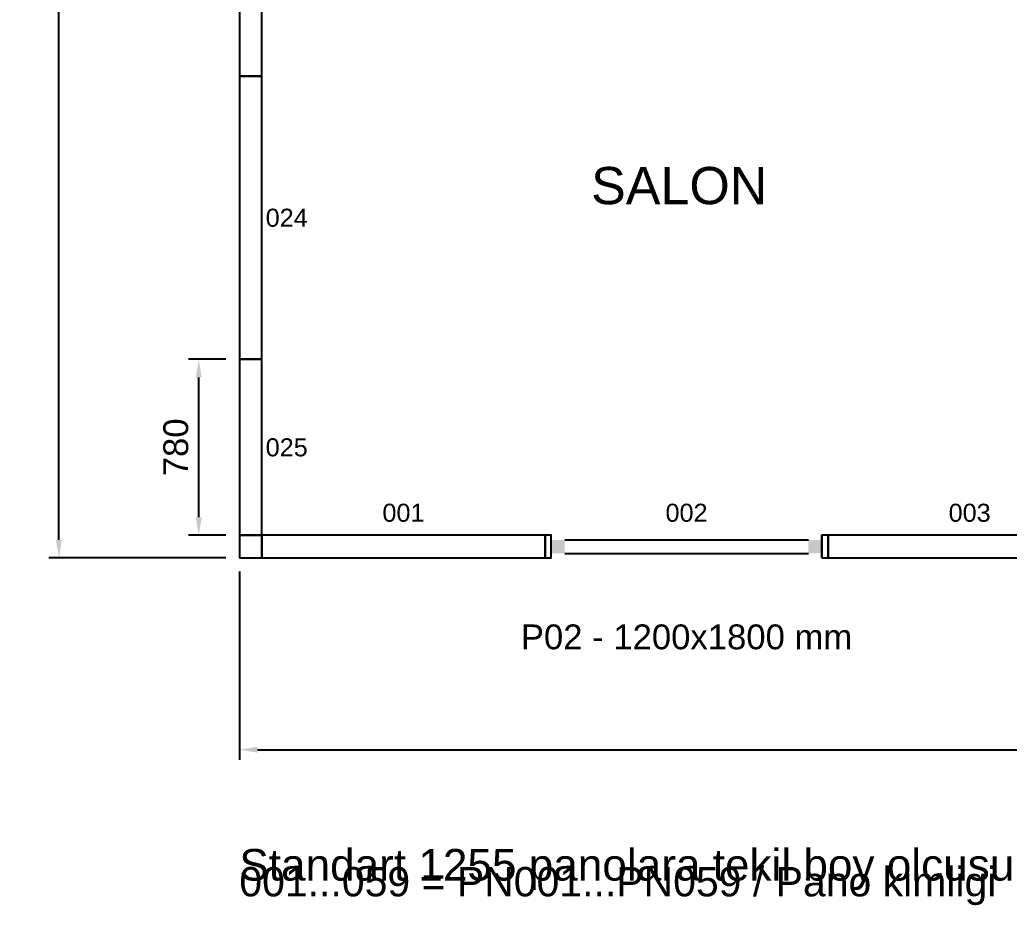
# Model space of a CAD drawing. Header units: millimetres. Extents: x -973 to 28250, y -35942 to 8545.
# Drawn here: x -973 to 3413, y -25539 to -21615 of the extents above; entities that cross this region are included whole.
import ezdxf
from ezdxf.enums import TextEntityAlignment as Align

# ---------------------------------------------------------------- set-up
doc = ezdxf.new("R2010")
doc.units = ezdxf.units.MM
for name, color, linetype in [('PENCERE', 10, 'Continuous'), ('R02_AKS', 8, 'Continuous'), ('R02_DUVAR', 7, 'Continuous'), ('R02_KOLON', 3, 'Continuous'), ('R02_OLCU', 4, 'Continuous'), ('R02_OZEL', 6, 'Continuous'), ('R02_PENCERE', 4, 'Continuous'), ('R02_YAZI', 7, 'Continuous')]:
    doc.layers.add(name, color=color, linetype=linetype)
doc.styles.get("Standard").update_dxf_attribs({"font": 'Arial.ttf'})
doc.dimstyles.new('ISO-25', dxfattribs={"dimtxt": 12, "dimasz": 3, "dimexe": 1.25, "dimexo": 0.625, "dimgap": 4, "dimtad": 1, "dimtxsty": 'Standard', "dimcen": 2.5, "dimadec": 0, "dimazin": 0, "dimtfac": 1, "dimtmove": 0, "dimatfit": 3, "dimfxl": 1, "dimarcsym": 0})

# ---------------------------------------------------------------- blocks, each defined once
blk = doc.blocks.new('R02_CK_D01_H_1_1_P')
blk.add_lwpolyline([(0, 0), (1255, 0), (1255, 100), (0, 100)], close=True)
blk = doc.blocks.new('R02_SRC_P02')
at = {"layer": 'PENCERE', "color": 1}
for p, q in [((53839.87, 6703.82), (53839.87, 6713.82)), ((53845.87, 6711.82), (53953.87, 6711.82)), ((53959.87, 6703.82), (53959.87, 6713.82)), ((53845.87, 6705.82), (53953.87, 6705.82))]:
    blk.add_line(p, q, dxfattribs=at)
for points in [[(53839.87, 6705.82), (53845.87, 6705.82), (53839.87, 6711.82), (53845.87, 6711.82)], [(53959.87, 6705.82), (53953.87, 6705.82), (53959.87, 6711.82), (53953.87, 6711.82)]]:
    blk.add_solid(points, dxfattribs=at)
blk = doc.blocks.new('R02_CK_D02_H_1_1_P')
for points in [[(0, 0), (27.5, 0), (27.5, 100), (0, 100)], [(1227.5, 0), (1255, 0), (1255, 100), (1227.5, 100)]]:
    blk.add_lwpolyline(points, close=True)
at = {"xscale": 10, "yscale": 10}
blk.add_blockref('R02_SRC_P02', (-538371.2443, -67038.23149), dxfattribs=at)
blk = doc.blocks.new('R02_CK_D01_V_1_1_P')
blk.add_lwpolyline([(0, 0), (1255, 0), (1255, 100), (0, 100)], close=True)
blk = doc.blocks.new('R02_CK_D07_V_1_1_P')
blk.add_lwpolyline([(0, 0), (780, 0), (780, 100), (0, 100)], close=True)
blk = doc.blocks.new('*D322')
at = {"layer": 'Defpoints', "color": 0, "transparency": 16777216}
for p in [(-180, -23120), (0, -23120), (0, -23900)]:
    blk.add_point(p, dxfattribs=at)
at = {"layer": 'R02_OLCU', "color": 6, "lineweight": -2, "transparency": 16777216}
for p, q in [((-60, -23120), (-225, -23120)), ((-180, -23820), (-180, -23200)), ((-60, -23900), (-225, -23900))]:
    blk.add_line(p, q, dxfattribs=at)
at = {"layer": 'R02_OLCU', "color": 6, "transparency": 16777216}
for points in [[(-193.3, -23200), (-166.7, -23200), (-180, -23120)], [(-193.3, -23820), (-166.7, -23820), (-180, -23900)]]:
    blk.add_solid(points, dxfattribs=at)
at = {"layer": 'R02_OLCU', "color": 6, "transparency": 16777216, "insert": (-281.2, -23510), "char_height": 110, "attachment_point": 5, "rotation": 90}
blk.add_mtext('780', dxfattribs=at)
blk = doc.blocks.new('*D336')
at = {"layer": 'Defpoints', "color": 0, "transparency": 16777216}
for p in [(0, -24000), (12500, -24000), (12500, -24850)]:
    blk.add_point(p, dxfattribs=at)
at = {"layer": 'R02_OLCU', "color": 4, "lineweight": -2, "transparency": 16777216}
for p, q in [((0, -24060), (0, -24895)), ((12500, -24060), (12500, -24895)), ((80, -24850), (12420, -24850))]:
    blk.add_line(p, q, dxfattribs=at)
at = {"layer": 'R02_OLCU', "color": 4, "transparency": 16777216}
for points in [[(80, -24836.7), (80, -24863.3), (0, -24850)], [(12420, -24836.7), (12420, -24863.3), (12500, -24850)]]:
    blk.add_solid(points, dxfattribs=at)
at = {"layer": 'R02_OLCU', "color": 4, "transparency": 16777216, "insert": (6250, -24748.8), "char_height": 110, "attachment_point": 5}
blk.add_mtext('12500', dxfattribs=at)
blk = doc.blocks.new('*D337')
at = {"layer": 'Defpoints', "color": 0, "transparency": 16777216}
for p in [(-800, -18000), (0, -18000), (0, -24000)]:
    blk.add_point(p, dxfattribs=at)
at = {"layer": 'R02_OLCU', "color": 4, "lineweight": -2, "transparency": 16777216}
for p, q in [((-60, -18000), (-845, -18000)), ((-800, -23920), (-800, -18080)), ((-60, -24000), (-845, -24000))]:
    blk.add_line(p, q, dxfattribs=at)
at = {"layer": 'R02_OLCU', "color": 4, "transparency": 16777216}
for points in [[(-813.3, -18080), (-786.7, -18080), (-800, -18000)], [(-813.3, -23920), (-786.7, -23920), (-800, -24000)]]:
    blk.add_solid(points, dxfattribs=at)
at = {"layer": 'R02_OLCU', "color": 4, "transparency": 16777216, "insert": (-901.2, -21000), "char_height": 110, "attachment_point": 5, "rotation": 90}
blk.add_mtext('6000', dxfattribs=at)

msp = doc.modelspace()

# ---------------------------------------------------------------- linework, layer by layer
at = {"layer": 'R02_KOLON'}
msp.add_lwpolyline([(0, -24000), (100, -24000), (100, -23900), (0, -23900)], close=True, dxfattribs=at)

# ---------------------------------------------------------------- block references
at = {"layer": 'R02_DUVAR', "rotation": 90}
for p in [(100, -21865), (100, -23120)]:
    msp.add_blockref('R02_CK_D01_V_1_1_P', p, dxfattribs=at)
at = {"layer": 'R02_DUVAR'}
for name, p in [('R02_CK_D01_H_1_1_P', (100, -24000)), ('R02_CK_D02_H_1_1_P', (1355, -24000)), ('R02_CK_D01_H_1_1_P', (2610, -24000))]:
    msp.add_blockref(name, p, dxfattribs=at)
at = {"layer": 'R02_OZEL', "rotation": 90}
msp.add_blockref('R02_CK_D07_V_1_1_P', (100, -23900), dxfattribs=at)

# ---------------------------------------------------------------- texts
at = {"layer": 'R02_AKS'}
for s, p in [('024', (210, -22492.5)), ('025', (210, -23510)), ('001', (727.5, -23800)), ('002', (1982.5, -23800)), ('003', (3237.5, -23800))]:
    msp.add_text(s, height=80, dxfattribs=at).set_placement(p, align=Align.MIDDLE_CENTER)
at = {"layer": 'R02_PENCERE'}
msp.add_text('P02 - 1200x1800 mm', height=110, dxfattribs=at).set_placement((1982.5, -24350), align=Align.MIDDLE_CENTER)
at = {"layer": 'R02_YAZI'}
msp.add_text('SALON', height=165, dxfattribs=at).set_placement((1950, -22350), align=Align.MIDDLE_CENTER)
for s, height, p in [('Standart 1255 panolara tekil boy olcusu eklenmedi. Montaj kopyasi BOM sayilmaz.', 140, (0, -25430)), ('001...059 = PN001...PN059 / Pano kimligi', 130, (0, -25500))]:
    msp.add_text(s, height=height, dxfattribs=at).set_placement(p)

# ---------------------------------------------------------------- dimensions: what is measured, and where the dimension line sits
at = {"layer": 'R02_OLCU'}
for base, p1, p2, override, picture, middle in [((-800, -18000), (0, -24000), (0, -18000), {"dimtxt": 110, "dimasz": 80, "dimexe": 45, "dimexo": 60, "dimgap": 45, "dimdec": 1, "dimclrd": 4, "dimclre": 4, "dimclrt": 4, "dimtix": 1, "dimatfit": 1}, '*D337', (-901.16, -21000)), ((-180, -23120), (0, -23900), (0, -23120), {"dimtxt": 110, "dimasz": 80, "dimexe": 45, "dimexo": 60, "dimgap": 45, "dimdec": 1, "dimclrd": 6, "dimclre": 6, "dimclrt": 6, "dimtix": 1, "dimatfit": 1}, '*D322', (-281.16, -23510))]:
    dim = msp.add_linear_dim(base=base, p1=p1, p2=p2, angle=90, dimstyle='ISO-25', override=override, dxfattribs=at)
    dim.commit()
    dim.dimension.update_dxf_attribs({"geometry": picture, "text_midpoint": middle})
dim = msp.add_linear_dim(base=(12500, -24850), p1=(0, -24000), p2=(12500, -24000), dimstyle='ISO-25', override={"dimtxt": 110, "dimasz": 80, "dimexe": 45, "dimexo": 60, "dimgap": 45, "dimdec": 1, "dimclrd": 4, "dimclre": 4, "dimclrt": 4, "dimtix": 1, "dimatfit": 1}, dxfattribs=at)
dim.commit()
dim.dimension.update_dxf_attribs({"geometry": '*D336', "text_midpoint": (6250, -24748.84)})

doc.saveas('drawing.dxf')
